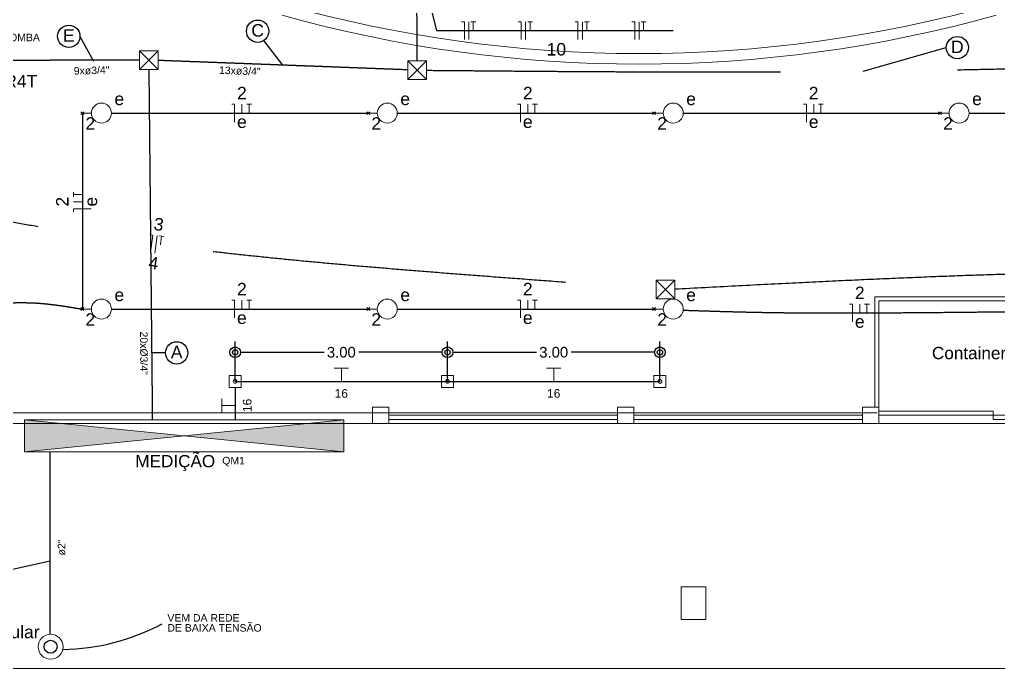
# Model space of a CAD drawing. Header units: inches. Extents: x -3 to 923, y -103 to 154.
# Drawn here: x 21.34 to 35.16, y 27.94 to 37.11 of the extents above; entities that cross this region are included whole.
import ezdxf
from ezdxf.enums import TextEntityAlignment as Align

# ---------------------------------------------------------------- set-up
doc = ezdxf.new("R2010")
doc.units = ezdxf.units.IN
doc.header["$LTSCALE"] = 10
doc.header["$MEASUREMENT"] = 0
doc.linetypes.add('Dashed', pattern=[0.75, 0.5, -0.25])
doc.layers.get('DEFPOINTS').update_dxf_attribs({"color": 8})
for name, color, linetype, lineweight in [('BASE', 8, 'Continuous', 5), ('Cota', 7, 'Continuous', 25), ('DI-Fios', 3, 'Continuous', 30), ('EL-Condutos', 4, 'Continuous', 30), ('EL-Fios', 9, 'Continuous', 20), ('EL-Textos condutos', 7, 'Continuous', 20), ('EL-Textos fios', 2, 'Continuous', 30), ('EL-Textos pontos', 2, 'Continuous', 30), ('P-SIMBOL', 5, 'Continuous', 20), ('TEXTO', 2, 'Continuous', 20)]:
    doc.layers.add(name, color=color, linetype=linetype, lineweight=lineweight)
doc.styles.add('Arial', font='arial.ttf')
doc.dimstyles.new('cota', dxfattribs={"dimtxt": 0.15, "dimasz": 0.15, "dimexe": 0.15, "dimexo": 0, "dimgap": 0.05, "dimtad": 0, "dimzin": 4, "dimdsep": 46, "dimtxsty": 'Arial', "dimblk": 'OBLIQUE', "dimcen": 0, "dimdle": 0.15, "dimclrd": 256, "dimclre": 256, "dimclrt": 4, "dimadec": 0, "dimazin": 1, "dimtfac": 1, "dimtix": 1, "dimtofl": 0, "dimtmove": 0, "dimatfit": 3, "dimfxl": 0, "dimtolj": 1, "dimtzin": 0, "dimlwd": -1, "dimarcsym": 0})

# ---------------------------------------------------------------- blocks, each defined once
blk = doc.blocks.new('_Origin2')
at = {"color": 0, "linetype": 'ByBlock', "lineweight": -2}
blk.add_line((-0.5, 0), (-1, 0), dxfattribs=at)
for radius in [0.5, 0.25]:
    blk.add_circle((0, 0), radius, dxfattribs=at)
blk = doc.blocks.new('*D56')
at = {"layer": 'Cota', "lineweight": -2, "transparency": 16777216}
for p, q in [((24.382, 31.997), (24.382, 32.558)), ((27.382, 31.997), (27.382, 32.558))]:
    blk.add_line(p, q, dxfattribs=at)
at = {"layer": 'Cota', "transparency": 16777216}
for p, q in [((24.532, 32.408), (25.638, 32.408)), ((27.232, 32.408), (26.127, 32.408))]:
    blk.add_line(p, q, dxfattribs=at)
at = {"layer": 'DEFPOINTS', "color": 0, "transparency": 16777216}
for p in [(27.382, 32.408), (24.382, 31.997), (27.382, 31.997)]:
    blk.add_point(p, dxfattribs=at)
at = {"layer": 'Cota', "transparency": 16777216, "xscale": 0.15, "yscale": 0.15, "zscale": 0.15, "rotation": 180}
blk.add_blockref('_Origin2', (24.382, 32.408), dxfattribs=at)
at = {"layer": 'Cota', "transparency": 16777216, "xscale": 0.15, "yscale": 0.15, "zscale": 0.15}
blk.add_blockref('_Origin2', (27.382, 32.408), dxfattribs=at)
at = {"layer": 'Cota', "color": 7, "transparency": 16777216, "insert": (25.882, 32.408), "char_height": 0.15, "attachment_point": 5, "style": 'Arial'}
blk.add_mtext('\\A1;3.00', dxfattribs=at)
blk = doc.blocks.new('*D57')
at = {"layer": 'Cota', "lineweight": -2, "transparency": 16777216}
for p, q in [((27.382, 31.997), (27.382, 32.558)), ((30.382, 31.997), (30.382, 32.558))]:
    blk.add_line(p, q, dxfattribs=at)
at = {"layer": 'Cota', "transparency": 16777216}
for p, q in [((27.532, 32.408), (28.638, 32.408)), ((30.232, 32.408), (29.127, 32.408))]:
    blk.add_line(p, q, dxfattribs=at)
at = {"layer": 'DEFPOINTS', "color": 0, "transparency": 16777216}
for p in [(30.382, 32.408), (27.382, 31.997, -14.831), (30.382, 31.997, -14.831)]:
    blk.add_point(p, dxfattribs=at)
at = {"layer": 'Cota', "transparency": 16777216, "xscale": 0.15, "yscale": 0.15, "zscale": 0.15, "rotation": 180}
blk.add_blockref('_Origin2', (27.382, 32.408), dxfattribs=at)
at = {"layer": 'Cota', "transparency": 16777216, "xscale": 0.15, "yscale": 0.15, "zscale": 0.15}
blk.add_blockref('_Origin2', (30.382, 32.408), dxfattribs=at)
at = {"layer": 'Cota', "color": 7, "transparency": 16777216, "insert": (28.882, 32.408), "char_height": 0.15, "attachment_point": 5, "style": 'Arial'}
blk.add_mtext('\\A1;3.00', dxfattribs=at)

msp = doc.modelspace()

# ---------------------------------------------------------------- hatches: boundary and pattern name
at = {"layer": 'P-SIMBOL'}
h = msp.add_hatch(color=256, dxfattribs=at)
h.paths.add_polyline_path([(25.4163, 31.4023), (25.9174, 31.4023), (25.9174, 31.4523)])
h.paths.add_polyline_path([(21.4074, 31.4523), (21.4074, 31.4023), (21.9086, 31.4023)])
h = msp.add_hatch(color=256, dxfattribs=at)
h.paths.add_polyline_path([(23.6624, 31.2273), (25.9174, 31.0023), (25.9174, 31.4023), (25.4163, 31.4023)])
h.paths.add_polyline_path([(21.9086, 31.4023), (21.4074, 31.4023), (21.4074, 31.0023), (23.6624, 31.2273)])

# ---------------------------------------------------------------- linework, layer by layer
at = {"layer": 'BASE'}
for p, q in [((33.4508, 31.5523), (20.2055, 31.5523)), ((33.4508, 31.4023), (16.4898, 31.4023)), ((18.7973, 31.4023), (43.8578, 31.4023)), ((44.0078, 27.9408), (16.3168, 27.9408))]:
    msp.add_line(p, q, dxfattribs=at)
for points in [[(36.7618, 33.1908), (33.4158, 33.1908), (33.4158, 31.6328), (33.4738, 31.6328), (33.4738, 33.1328), (36.7043, 33.1328), (36.7043, 31.6328), (36.7618, 31.6328), (36.7618, 33.1908)], [(29.7813, 31.5178), (26.5508, 31.5178)], [(26.5508, 31.4598), (29.7813, 31.4598)], [(33.2428, 31.5178), (30.0123, 31.5178)], [(30.0123, 31.4598), (33.2428, 31.4598)]]:
    msp.add_lwpolyline(points, dxfattribs=at)
for points in [[(26.5508, 31.4023), (26.5508, 31.6328), (26.3203, 31.6328), (26.3203, 31.4023), (26.5508, 31.4023), (26.5508, 31.4023)], [(30.0123, 31.4023), (30.0123, 31.6328), (29.7813, 31.6328), (29.7813, 31.4023), (30.0123, 31.4023), (30.0123, 31.4023)], [(33.4738, 31.4023), (33.4738, 31.6328), (33.2428, 31.6328), (33.2428, 31.4023), (33.4738, 31.4023), (33.4738, 31.4023)], [(33.4738, 31.5178), (35.0888, 31.5178), (35.0888, 31.5753), (33.4738, 31.5753), (33.4738, 31.5178)], [(36.7043, 31.4598), (35.0888, 31.4598), (35.0888, 31.5178), (36.7043, 31.5178), (36.7043, 31.4598)], [(30.6818, 28.6328), (31.0283, 28.6328), (31.0283, 29.0948), (30.6818, 29.0948), (30.6818, 28.6328)]]:
    msp.add_lwpolyline(points, close=True, dxfattribs=at)
for radius, start, end in [(18.558, 254.235, 285.765), (18.708, 254.364, 285.636)]:
    msp.add_arc((30.0873, 55.1868), radius, start, end, dxfattribs=at)
at = {"layer": 'DI-Fios'}
for points in [[(22.386, 36.516), (22.1906, 36.873)], [(23.3984, 32.3999), (23.2031, 32.3999)]]:
    msp.add_lwpolyline(points, dxfattribs=at)
for centre, radius in [((24.6996, 36.9452), 0.1577), ((22.0329, 36.873), 0.1577), ((34.5829, 36.7131), 0.1577), ((23.5561, 32.3999), 0.1577), ((21.7754, 28.2475), 0.0913)]:
    msp.add_circle(centre, radius, dxfattribs=at)
at = {"layer": 'EL-Condutos', "linetype": 'Dashed'}
for p, q in [((24.3823, 31.9969, -14.831), (27.3823, 31.9969, -14.831)), ((27.3823, 31.9969, -14.831), (30.3823, 31.9969, -14.831)), ((24.3823, 31.9119, -14.831), (24.3823, 31.4523, -1.4553)), ((21.7679, 28.4228), (21.7679, 31.0023))]:
    msp.add_line(p, q, dxfattribs=at)
at = {"layer": 'EL-Condutos'}
msp.add_arc((21.9124, 31.2527), 3.0423, 270.65084, 298.22788, dxfattribs=at)
at = {"layer": 'EL-Condutos', "linetype": 'Dashed'}
for points in [[(26.9515, 36.5245), (26.9513, 36.6686), (26.9512, 36.8037), (26.9511, 36.9305), (26.951, 37.0497), (26.9509, 37.1619), (26.9508, 37.2677), (26.9507, 37.3679), (26.9507, 37.4631), (26.9506, 37.5539), (26.9505, 37.6411), (26.9504, 37.7252), (26.9504, 37.807), (26.9503, 37.8871), (26.9502, 37.9661), (26.9502, 38.0448), (26.9501, 38.1238), (26.95, 38.2037), (26.9499, 38.2852), (26.9499, 38.3689), (26.9498, 38.4556), (26.9497, 38.5459), (26.9496, 38.6404), (26.9495, 38.7398), (26.9495, 38.8448), (26.9494, 38.9561), (26.9493, 39.0742), (26.9492, 39.1999), (26.949, 39.3338), (26.9489, 39.4765), (26.9488, 39.6288)], [(27.0844, 36.3926), (27.3324, 36.3907), (27.607, 36.3884), (27.907, 36.3858), (28.231, 36.3831), (28.5778, 36.3803), (28.9459, 36.3777), (29.334, 36.3752), (29.7408, 36.3731), (30.165, 36.3715), (30.6053, 36.3704), (31.0603, 36.3702), (31.5287, 36.3707), (32.0091, 36.3723), (32.5002, 36.375), (33.0008, 36.3789), (33.5094, 36.3842), (34.0247, 36.391), (34.5454, 36.3994), (35.0702, 36.4096), (35.5978, 36.4217), (36.1267, 36.4358), (36.6558, 36.452), (37.1836, 36.4705), (37.7088, 36.4914), (38.2301, 36.5149), (38.7461, 36.5409), (39.2556, 36.5698), (39.7572, 36.6016), (40.2495, 36.6364), (40.7313, 36.6744)], [(23.0284, 36.5364), (22.8648, 36.536), (22.7113, 36.5356), (22.567, 36.5353), (22.4313, 36.5349), (22.3034, 36.5346), (22.1827, 36.5343), (22.0683, 36.534), (21.9596, 36.5337), (21.856, 36.5335), (21.7566, 36.5332), (21.6607, 36.533), (21.5678, 36.5328), (21.4769, 36.5325), (21.3875, 36.5323), (21.2988, 36.5321), (21.2101, 36.5319), (21.1206, 36.5317), (21.0298, 36.5314), (20.9368, 36.5312), (20.841, 36.531), (20.7416, 36.5307), (20.6379, 36.5304), (20.5292, 36.5302), (20.4149, 36.5299), (20.2941, 36.5296), (20.1662, 36.5293), (20.0305, 36.5289), (19.8862, 36.5286), (19.7327, 36.5282), (19.5692, 36.5278)], [(26.822, 36.3983), (26.6549, 36.4046), (26.4981, 36.4106), (26.3507, 36.4161), (26.2121, 36.4214), (26.0815, 36.4263), (25.9582, 36.431), (25.8415, 36.4354), (25.7306, 36.4396), (25.6249, 36.4436), (25.5235, 36.4474), (25.4257, 36.4511), (25.3309, 36.4547), (25.2383, 36.4582), (25.1471, 36.4617), (25.0566, 36.4651), (24.9662, 36.4685), (24.875, 36.472), (24.7824, 36.4755), (24.6875, 36.479), (24.5898, 36.4827), (24.4884, 36.4866), (24.3826, 36.4906), (24.2718, 36.4948), (24.155, 36.4992), (24.0318, 36.5038), (23.9012, 36.5088), (23.7626, 36.514), (23.6152, 36.5196), (23.4583, 36.5255), (23.2913, 36.5318)], [(22.2239, 35.7866), (22.2239, 35.6527), (22.2239, 35.5274), (22.2239, 35.41), (22.2239, 35.3001), (22.2239, 35.1969), (22.2239, 35.0999), (22.2239, 35.0084), (22.2239, 34.9218), (22.2239, 34.8396), (22.2239, 34.761), (22.2239, 34.6855), (22.2239, 34.6125), (22.2239, 34.5413), (22.2239, 34.4714), (22.2239, 34.402), (22.2239, 34.3327), (22.2239, 34.2628), (22.2239, 34.1916), (22.2239, 34.1185), (22.2239, 34.0431), (22.2239, 33.9645), (22.2239, 33.8822), (22.2239, 33.7957), (22.2239, 33.7042), (22.2239, 33.6072), (22.2239, 33.504), (22.2239, 33.394), (22.2239, 33.2767), (22.2239, 33.1513), (22.2239, 33.0174)], [(22.6372, 35.7866), (22.794, 35.7866), (22.9417, 35.7866), (23.081, 35.7866), (23.2126, 35.7866), (23.3371, 35.7866), (23.4554, 35.7866), (23.5681, 35.7866), (23.6759, 35.7866), (23.7795, 35.7866), (23.8798, 35.7866), (23.9773, 35.7866), (24.0728, 35.7866), (24.167, 35.7866), (24.2606, 35.7866), (24.3543, 35.7866), (24.4489, 35.7866), (24.5451, 35.7866), (24.6435, 35.7866), (24.745, 35.7866), (24.8501, 35.7866), (24.9596, 35.7866), (25.0743, 35.7866), (25.1949, 35.7866), (25.3219, 35.7866), (25.4563, 35.7866), (25.5987, 35.7866), (25.7497, 35.7866), (25.9102, 35.7866), (26.0808, 35.7866), (26.2622, 35.7866)], [(26.6755, 35.7866), (26.8323, 35.7866), (26.98, 35.7866), (27.1193, 35.7866), (27.2509, 35.7866), (27.3754, 35.7866), (27.4937, 35.7866), (27.6064, 35.7866), (27.7142, 35.7866), (27.8178, 35.7866), (27.9181, 35.7866), (28.0156, 35.7866), (28.1111, 35.7866), (28.2053, 35.7866), (28.2989, 35.7866), (28.3926, 35.7866), (28.4872, 35.7866), (28.5834, 35.7866), (28.6818, 35.7866), (28.7833, 35.7866), (28.8884, 35.7866), (28.9979, 35.7866), (29.1126, 35.7866), (29.2332, 35.7866), (29.3602, 35.7866), (29.4946, 35.7866), (29.637, 35.7866), (29.788, 35.7866), (29.9485, 35.7866), (30.1191, 35.7866), (30.3005, 35.7866)], [(30.7138, 35.7866), (30.8706, 35.7866), (31.0183, 35.7866), (31.1576, 35.7866), (31.2892, 35.7866), (31.4137, 35.7866), (31.532, 35.7866), (31.6447, 35.7866), (31.7525, 35.7866), (31.8561, 35.7866), (31.9564, 35.7866), (32.0539, 35.7866), (32.1494, 35.7866), (32.2436, 35.7866), (32.3372, 35.7866), (32.4309, 35.7866), (32.5255, 35.7866), (32.6217, 35.7866), (32.7201, 35.7866), (32.8216, 35.7866), (32.9267, 35.7866), (33.0362, 35.7866), (33.1509, 35.7866), (33.2715, 35.7866), (33.3985, 35.7866), (33.5329, 35.7866), (33.6753, 35.7866), (33.8263, 35.7866), (33.9868, 35.7866), (34.1574, 35.7866), (34.3388, 35.7866)], [(34.7521, 35.7866), (34.9089, 35.7866), (35.0566, 35.7866), (35.1959, 35.7866), (35.3275, 35.7866), (35.452, 35.7866), (35.5703, 35.7866), (35.683, 35.7866), (35.7908, 35.7866), (35.8944, 35.7866), (35.9947, 35.7866), (36.0922, 35.7866), (36.1877, 35.7866), (36.2819, 35.7866), (36.3755, 35.7866), (36.4692, 35.7866), (36.5638, 35.7866), (36.66, 35.7866), (36.7584, 35.7866), (36.8599, 35.7866), (36.965, 35.7866), (37.0745, 35.7866), (37.1892, 35.7866), (37.3098, 35.7866), (37.4368, 35.7866), (37.5712, 35.7866), (37.7136, 35.7866), (37.8646, 35.7866), (38.0251, 35.7866), (38.1957, 35.7866), (38.3771, 35.7866)], [(16.7241, 35.2981), (17.2389, 35.1605), (17.7353, 35.0313), (18.2149, 34.9099), (18.6793, 34.7961), (19.1299, 34.6895), (19.5685, 34.5897), (19.9964, 34.4964), (20.4153, 34.4091), (20.8266, 34.3276), (21.232, 34.2514), (21.6329, 34.1802), (22.031, 34.1137), (22.4277, 34.0515), (22.8246, 33.9931), (23.2232, 33.9384), (23.6252, 33.8868), (24.0319, 33.838), (24.4451, 33.7917), (24.8661, 33.7475), (25.2967, 33.705), (25.7382, 33.664), (26.1923, 33.6239), (26.6604, 33.5845), (27.1442, 33.5453), (27.6452, 33.5061), (28.1649, 33.4664), (28.7049, 33.426), (29.2667, 33.3843), (29.8518, 33.3412), (30.4619, 33.2961)], [(30.5908, 33.303), (31.4502, 33.3481), (32.2544, 33.3888), (33.0055, 33.425), (33.7054, 33.4564), (34.356, 33.4828), (34.9592, 33.5042), (35.5169, 33.5203), (36.0309, 33.531), (36.5034, 33.5361), (36.936, 33.5353), (37.3308, 33.5286), (37.6897, 33.5157), (38.0146, 33.4965), (38.3073, 33.4708), (38.5699, 33.4384), (38.8042, 33.3991), (39.012, 33.3528), (39.1955, 33.2994), (39.3564, 33.2385), (39.4966, 33.17), (39.6181, 33.0939), (39.7228, 33.0098), (39.8126, 32.9176), (39.8894, 32.8172), (39.9552, 32.7083), (40.0117, 32.5908), (40.061, 32.4645), (40.105, 32.3293), (40.1455, 32.1849), (40.1846, 32.0311)], [(17.6953, 32.5908), (18.0307, 32.6499), (18.3452, 32.7048), (18.6395, 32.7556), (18.9147, 32.8024), (19.1715, 32.8454), (19.4109, 32.8847), (19.6338, 32.9203), (19.841, 32.9525), (20.0334, 32.9812), (20.2119, 33.0068), (20.3773, 33.0291), (20.5307, 33.0485), (20.6728, 33.065), (20.8045, 33.0787), (20.9268, 33.0897), (21.0405, 33.0982), (21.1464, 33.1043), (21.2455, 33.1081), (21.3387, 33.1097), (21.4268, 33.1092), (21.5107, 33.1068), (21.5914, 33.1026), (21.6696, 33.0966), (21.7463, 33.0891), (21.8224, 33.0801), (21.8987, 33.0698), (21.9761, 33.0582), (22.0555, 33.0456), (22.1378, 33.0319), (22.2239, 33.0174)], [(22.6372, 33.0174), (22.794, 33.0174), (22.9417, 33.0174), (23.081, 33.0174), (23.2126, 33.0174), (23.3371, 33.0174), (23.4554, 33.0174), (23.5681, 33.0174), (23.6759, 33.0174), (23.7795, 33.0174), (23.8798, 33.0174), (23.9773, 33.0174), (24.0728, 33.0174), (24.167, 33.0174), (24.2606, 33.0174), (24.3543, 33.0174), (24.4489, 33.0174), (24.5451, 33.0174), (24.6435, 33.0174), (24.745, 33.0174), (24.8501, 33.0174), (24.9596, 33.0174), (25.0743, 33.0174), (25.1949, 33.0174), (25.3219, 33.0174), (25.4563, 33.0174), (25.5987, 33.0174), (25.7497, 33.0174), (25.9102, 33.0174), (26.0808, 33.0174), (26.2622, 33.0174)], [(26.6755, 33.0174), (26.8323, 33.0174), (26.98, 33.0174), (27.1193, 33.0174), (27.2509, 33.0174), (27.3754, 33.0174), (27.4937, 33.0174), (27.6064, 33.0174), (27.7142, 33.0174), (27.8178, 33.0174), (27.9181, 33.0174), (28.0156, 33.0174), (28.1111, 33.0174), (28.2053, 33.0174), (28.2989, 33.0174), (28.3926, 33.0174), (28.4872, 33.0174), (28.5834, 33.0174), (28.6818, 33.0174), (28.7833, 33.0174), (28.8884, 33.0174), (28.9979, 33.0174), (29.1126, 33.0174), (29.2332, 33.0174), (29.3602, 33.0174), (29.4946, 33.0174), (29.637, 33.0174), (29.788, 33.0174), (29.9485, 33.0174), (30.1191, 33.0174), (30.3005, 33.0174)], [(30.7077, 33.0034), (30.8729, 32.9979), (31.0309, 32.9928), (31.183, 32.9882), (31.3309, 32.9839), (31.4758, 32.98), (31.6192, 32.9766), (31.7627, 32.9735), (31.9075, 32.9709), (32.0553, 32.9687), (32.2073, 32.9669), (32.3651, 32.9655), (32.5301, 32.9645), (32.7037, 32.964), (32.8875, 32.9638), (33.0827, 32.9641), (33.291, 32.9647), (33.5136, 32.9658), (33.7522, 32.9673), (34.008, 32.9692), (34.2826, 32.9715), (34.5773, 32.9743), (34.8937, 32.9774), (35.2332, 32.981), (35.5972, 32.9849), (35.9872, 32.9893), (36.4046, 32.9941), (36.8508, 32.9993), (37.3274, 33.0049), (37.8357, 33.011), (38.3771, 33.0174)]]:
    msp.add_spline(points, degree=3, dxfattribs=at)
for points, knots in [([(23.163, 36.4018), (23.1638, 36.3231), (23.1653, 36.1706), (23.1676, 35.9491), (23.1696, 35.7415), (23.1716, 35.5469), (23.1734, 35.364), (23.1751, 35.1917), (23.1768, 35.0291), (23.1783, 34.8749), (23.1798, 34.7281), (23.1812, 34.5876), (23.1826, 34.4523), (23.1839, 34.3211), (23.1852, 34.1929), (23.1864, 34.0666), (23.1877, 33.941), (23.1889, 33.8152), (23.1902, 33.688), (23.1915, 33.5583), (23.1929, 33.425), (23.1942, 33.287), (23.1957, 33.1432), (23.1972, 32.9925), (23.1988, 32.8339), (23.2005, 32.6662), (23.2022, 32.4883), (23.2041, 32.2991), (23.2062, 32.0976), (23.2083, 31.8826), (23.2105, 31.666), (23.212, 31.5209), (23.2126, 31.4523)], [0, 0, 0, 0, 0.2362215, 0.4573778, 0.6645663, 0.8588844, 1.0414294, 1.2132988, 1.3755899, 1.5294001, 1.6758267, 1.8159672, 1.9509189, 2.0817792, 2.2096454, 2.335615, 2.4607853, 2.5862537, 2.7131175, 2.8424742, 2.9754212, 3.1130557, 3.2564752, 3.406777, 3.5650586, 3.7324173, 3.9099504, 4.0987554, 4.2999296, 4.5145705, 4.7437753, 4.9497395, 4.9497395, 4.9497395, 4.9497395]), ([(16.7219, 35.2567), (16.8246, 35.1959), (17.0233, 35.0783), (17.3121, 34.9073), (17.5829, 34.747), (17.8369, 34.5965), (18.0757, 34.4551), (18.3007, 34.322), (18.5132, 34.1961), (18.7147, 34.0768), (18.9066, 33.9632), (19.0903, 33.8544), (19.2672, 33.7497), (19.4388, 33.6481), (19.6064, 33.5489), (19.7714, 33.4511), (19.9353, 33.3541), (20.0996, 33.2569), (20.2655, 33.1586), (20.4345, 33.0585), (20.6081, 32.9558), (20.7876, 32.8495), (20.9744, 32.7389), (21.17, 32.623), (21.3758, 32.5012), (21.5932, 32.3725), (21.8236, 32.2361), (22.0684, 32.0911), (22.3291, 31.9368), (22.607, 31.7722), (22.8817, 31.6096), (23.0638, 31.5017), (23.1473, 31.4523)], [0, 0, 0, 0, 0.3577725, 0.6928817, 1.0069702, 1.3016805, 1.5786552, 1.839537, 2.0859684, 2.3195921, 2.5420506, 2.7549865, 2.9600425, 3.158861, 3.3530848, 3.5443564, 3.7343184, 3.9246135, 4.1168841, 4.3127729, 4.5139226, 4.7219756, 4.9385746, 5.1653622, 5.403981, 5.6560736, 5.9232825, 6.2072504, 6.5096199, 6.8320336, 7.176134, 7.4672118, 7.4672118, 7.4672118, 7.4672118])]:
    msp.add_open_spline(points, degree=3, knots=knots, dxfattribs=at)
at = {"layer": 'EL-Fios', "color": 5}
for p, q in [((27.5799, 37.0783), (27.6216, 37.0783)), ((27.6216, 36.8283), (27.6216, 37.0783)), ((27.6841, 36.8283), (27.6841, 37.0783)), ((27.7133, 37.0783), (27.7799, 37.0783)), ((27.7466, 36.9533), (27.7466, 37.0783)), ((28.3815, 37.0783), (28.4232, 37.0783)), ((28.4232, 36.8283), (28.4232, 37.0783)), ((28.4857, 36.8283), (28.4857, 37.0783)), ((28.5148, 37.0783), (28.5815, 37.0783)), ((28.5482, 36.9533), (28.5482, 37.0783)), ((29.1831, 37.0783), (29.2247, 37.0783)), ((29.2247, 36.8283), (29.2247, 37.0783)), ((29.2872, 36.8283), (29.2872, 37.0783)), ((29.3164, 37.0783), (29.3831, 37.0783)), ((29.3497, 36.9533), (29.3497, 37.0783)), ((29.9846, 37.0783), (30.0263, 37.0783)), ((30.0263, 36.8283), (30.0263, 37.0783)), ((30.0888, 36.8283), (30.0888, 37.0783)), ((30.1179, 37.0783), (30.1846, 37.0783)), ((30.1513, 36.9533), (30.1513, 37.0783)), ((24.3338, 35.9116), (24.3754, 35.9116)), ((24.3754, 35.6616), (24.3754, 35.9116)), ((24.4773, 35.7866), (24.4773, 35.9116)), ((24.5458, 35.9116), (24.6125, 35.9116)), ((24.5791, 35.7866), (24.5791, 35.9116)), ((28.3721, 35.9116), (28.4137, 35.9116)), ((28.4137, 35.6616), (28.4137, 35.9116)), ((28.5156, 35.7866), (28.5156, 35.9116)), ((28.5841, 35.9116), (28.6508, 35.9116)), ((28.6174, 35.7866), (28.6174, 35.9116)), ((32.4104, 35.9116), (32.452, 35.9116)), ((32.452, 35.6616), (32.452, 35.9116)), ((32.5539, 35.7866), (32.5539, 35.9116)), ((32.6224, 35.9116), (32.6891, 35.9116)), ((32.6557, 35.7866), (32.6557, 35.9116)), ((22.0989, 34.6036), (22.0989, 34.6703)), ((22.2239, 34.637), (22.0989, 34.637)), ((22.2239, 34.5351), (22.0989, 34.5351)), ((22.3489, 34.4333), (22.0989, 34.4333)), ((22.0989, 34.3916), (22.0989, 34.4333)), ((23.1791, 34.0704), (23.2204, 34.0648)), ((23.1872, 33.817), (23.2204, 34.0648)), ((23.2491, 33.8087), (23.2824, 34.0565)), ((23.3113, 34.0526), (23.3773, 34.0438)), ((23.3277, 33.9243), (23.3443, 34.0482)), ((24.3338, 33.1424), (24.3754, 33.1424)), ((24.3754, 32.8924), (24.3754, 33.1424)), ((24.4773, 33.0174), (24.4773, 33.1424)), ((24.5458, 33.1424), (24.6125, 33.1424)), ((24.5791, 33.0174), (24.5791, 33.1424)), ((28.3721, 33.1424), (28.4137, 33.1424)), ((28.4137, 32.8924), (28.4137, 33.1424)), ((28.5156, 33.0174), (28.5156, 33.1424)), ((28.5841, 33.1424), (28.6508, 33.1424)), ((28.6174, 33.0174), (28.6174, 33.1424)), ((33.0615, 33.089), (33.1032, 33.089)), ((33.1032, 32.839), (33.1032, 33.089)), ((33.205, 32.964), (33.205, 33.089)), ((33.2735, 33.089), (33.3402, 33.089)), ((33.3069, 32.964), (33.3069, 33.089))]:
    msp.add_line(p, q, dxfattribs=at)
at = {"layer": 'EL-Fios'}
for p, q in [((25.7822, 32.1844, -14.831), (25.9823, 32.1844, -14.831)), ((25.8823, 31.9969, -14.831), (25.8823, 32.1844, -14.831)), ((28.7822, 32.1844, -14.831), (28.9823, 32.1844, -14.831)), ((28.8823, 31.9969, -14.831), (28.8823, 32.1844, -14.831)), ((24.1948, 31.557, -7.4155), (24.1948, 31.7571, -7.4155)), ((24.3823, 31.6571, -7.4155), (24.1948, 31.6571, -7.4155))]:
    msp.add_line(p, q, dxfattribs=at)
at = {"layer": 'EL-Textos fios', "color": 3}
for p, q in [((26.9501, 38.0515), (27.2251, 36.9533)), ((27.2251, 36.9533), (30.5671, 36.9533)), ((25.0566, 36.4651), (24.7872, 36.8141)), ((33.255, 36.3813), (34.4252, 36.7131)), ((20.8814, 29.2649), (21.7679, 29.4626))]:
    msp.add_line(p, q, dxfattribs=at)
at = {"layer": 'P-SIMBOL'}
for p, q in [((23.0292, 36.6692), (23.2942, 36.6692)), ((23.0292, 36.6692), (23.0292, 36.4042)), ((23.0292, 36.6692), (23.2942, 36.4042)), ((23.2942, 36.6692), (23.0292, 36.4042)), ((23.2942, 36.6692), (23.2942, 36.4042)), ((26.8191, 36.5259), (27.0841, 36.5259)), ((26.8191, 36.5259), (26.8191, 36.2609)), ((26.8191, 36.5259), (27.0841, 36.2609)), ((27.0841, 36.5259), (26.8191, 36.2609)), ((27.0841, 36.5259), (27.0841, 36.2609)), ((23.0292, 36.4042), (23.2942, 36.4042)), ((26.8191, 36.2609), (27.0841, 36.2609)), ((22.2029, 35.8077), (22.245, 35.7657)), ((22.203, 35.7655), (22.2448, 35.8078)), ((22.3524, 35.7871), (22.2239, 35.7866)), ((26.2412, 35.8077), (26.2833, 35.7657)), ((26.2413, 35.7655), (26.2832, 35.8078)), ((26.3907, 35.7871), (26.2622, 35.7866)), ((30.2795, 35.8077), (30.3216, 35.7657)), ((30.2796, 35.7655), (30.3215, 35.8078)), ((30.429, 35.7871), (30.3005, 35.7866)), ((34.3178, 35.8077), (34.3599, 35.7657)), ((34.3179, 35.7655), (34.3597, 35.8078)), ((34.4673, 35.7871), (34.3388, 35.7866)), ((30.3294, 33.4286), (30.5944, 33.4286)), ((30.3294, 33.4286), (30.3294, 33.1636)), ((30.3294, 33.4286), (30.5944, 33.1636)), ((30.5944, 33.4286), (30.3294, 33.1636)), ((30.5944, 33.4286), (30.5944, 33.1636)), ((30.3294, 33.1636), (30.5944, 33.1636)), ((22.2029, 33.0384), (22.245, 32.9964)), ((22.203, 32.9963), (22.2448, 33.0386)), ((22.3524, 33.0179), (22.2239, 33.0174)), ((26.2412, 33.0384), (26.2833, 32.9964)), ((26.2413, 32.9963), (26.2832, 33.0386)), ((26.3907, 33.0179), (26.2622, 33.0174)), ((30.2795, 33.0384), (30.3216, 32.9964)), ((30.2796, 32.9963), (30.3215, 33.0386)), ((30.429, 33.0179), (30.3005, 33.0174)), ((24.4673, 32.0819, -14.831), (24.2973, 32.0819, -14.831)), ((24.2973, 32.0819, -14.831), (24.2973, 31.9119, -14.831)), ((24.4673, 31.9119, -14.831), (24.4673, 32.0819, -14.831)), ((27.4673, 32.0819, -14.831), (27.2973, 32.0819, -14.831)), ((27.2973, 32.0819, -14.831), (27.2973, 31.9119, -14.831)), ((27.4673, 31.9119, -14.831), (27.4673, 32.0819, -14.831)), ((30.4673, 32.0819, -14.831), (30.2973, 32.0819, -14.831)), ((30.2973, 32.0819, -14.831), (30.2973, 31.9119, -14.831)), ((30.4673, 31.9119, -14.831), (30.4673, 32.0819, -14.831)), ((24.2973, 31.9119, -14.831), (24.4673, 31.9119, -14.831)), ((27.2973, 31.9119, -14.831), (27.4673, 31.9119, -14.831)), ((30.2973, 31.9119, -14.831), (30.4673, 31.9119, -14.831)), ((21.4074, 31.4523), (21.4074, 31.0023)), ((25.9174, 31.4523), (21.4074, 31.4523)), ((21.4074, 31.4523), (25.9174, 31.0023)), ((21.4074, 31.0023), (25.9174, 31.4523)), ((25.9174, 31.0023), (25.9174, 31.4523)), ((21.4074, 31.0023), (25.9174, 31.0023))]:
    msp.add_line(p, q, dxfattribs=at)
for centre, radius in [((22.4934, 35.7876), 0.1412), ((26.5317, 35.7876), 0.1412), ((30.57, 35.7876), 0.1412), ((34.6083, 35.7876), 0.1412), ((22.4934, 33.0184), 0.1412), ((26.5317, 33.0184), 0.1412), ((30.57, 33.0184), 0.1412), ((24.3823, 31.9969, -14.831), 0.0272), ((27.3823, 31.9969, -14.831), 0.0272), ((30.3823, 31.9969, -14.831), 0.0272), ((21.7754, 28.2475), 0.1755)]:
    msp.add_circle(centre, radius, dxfattribs=at)

# ---------------------------------------------------------------- texts
at = {"layer": 'EL-Textos condutos', "color": 2, "char_height": 0.1059, "width": 0.247748, "attachment_point": 8, "line_spacing_factor": 0.798, "style": 'Arial'}
for s, insert, rotation in [('9xø3/4"', (22.3562, 36.3351), 1.688), ('13xø3/4"', (24.4461, 36.3292), 357.834), ('20x%%C3/4"', (23.0367, 32.3944), 270.169), ('ø2"', (21.9858, 29.6487), 88.63873)]:
    msp.add_mtext(s, dxfattribs=dict(at, insert=insert, rotation=rotation))
at = {"layer": 'EL-Textos fios', "color": 3, "char_height": 0.1765, "attachment_point": 8, "line_spacing_factor": 0.798, "style": 'Arial'}
for s, insert, width in [('10', (28.9192, 36.599), 0.301744), ('2', (24.4773, 35.982), 0.150872), ('2', (28.5158, 35.982), 0.150872), ('2', (32.5538, 35.982), 0.150872), ('e', (24.4773, 35.575), 0.150872), ('e', (28.5158, 35.575), 0.150872), ('e', (32.5538, 35.575), 0.150872), ('2', (24.4773, 33.213), 0.150872), ('2', (28.5158, 33.213), 0.150872), ('2', (33.2048, 33.1595), 0.150872), ('e', (24.4773, 32.8055), 0.150872), ('e', (28.5158, 32.8055), 0.150872), ('e', (33.2048, 32.752), 0.150872), ('Poste de concreto circular\\P9/150 m/kgf', (20.1945, 28.0796), 4.049579)]:
    msp.add_mtext(s, dxfattribs=dict(at, insert=insert, width=width))
at = {"layer": 'EL-Textos fios', "color": 3, "char_height": 0.1765, "width": 0.150872, "attachment_point": 8, "line_spacing_factor": 0.798, "style": 'Arial'}
for s, insert, rotation in [('2', (22.0285, 34.5353), 90), ('e', (22.4355, 34.5353), 90), ('3', (23.2915, 34.1265), 352.363), ('4', (23.2185, 33.5815), 352.363)]:
    msp.add_mtext(s, dxfattribs=dict(at, insert=insert, rotation=rotation))
at = {"layer": 'EL-Textos fios', "char_height": 0.12179, "width": 0.121785, "attachment_point": 8, "line_spacing_factor": 0.798, "style": 'Arial'}
for insert in [(25.8818, 31.7642, -14.831), (28.8818, 31.7642, -14.831)]:
    msp.add_mtext('16', dxfattribs=dict(at, insert=insert))
at = {"layer": 'EL-Textos fios', "insert": (24.615, 31.6566, -7.4155), "char_height": 0.12179, "width": 0.121785, "attachment_point": 8, "rotation": 90, "line_spacing_factor": 0.798, "style": 'Arial'}
msp.add_mtext('16', dxfattribs=at)
at = {"layer": 'EL-Textos pontos', "color": 2, "line_spacing_factor": 0.798, "style": 'Arial'}
for s, insert, char_height, width, attachment_point in [('QDBOMBA', (20.8688, 36.7737), 0.1059, 0.832179, 7), ('BR4T', (21.2718, 36.15), 0.1765, 0.693483, 8), ('e', (22.7458, 35.898), 0.1765, 0.150872, 8), ('e', (26.7843, 35.898), 0.1765, 0.150872, 8), ('e', (30.8223, 35.898), 0.1765, 0.150872, 8), ('e', (34.8608, 35.898), 0.1765, 0.150872, 8), ('2', (22.3363, 35.5525), 0.1765, 0.150872, 8), ('2', (26.3748, 35.5525), 0.1765, 0.150872, 8), ('2', (30.4128, 35.5525), 0.1765, 0.150872, 8), ('2', (34.4513, 35.5525), 0.1765, 0.150872, 8), ('e', (22.7458, 33.1285), 0.1765, 0.150872, 8), ('e', (26.7843, 33.1285), 0.1765, 0.150872, 8), ('e', (30.8223, 33.1285), 0.1765, 0.150872, 8), ('2', (22.3363, 32.783), 0.1765, 0.150872, 8), ('2', (26.3748, 32.783), 0.1765, 0.150872, 8), ('2', (30.4128, 32.783), 0.1765, 0.150872, 8), ('QM1', (24.5205, 30.7956), 0.1059, 0.352565, 9), ('VEM DA REDE\\PDE BAIXA TENSÃO', (23.4251, 28.4598), 0.1059, 1.737155, 7)]:
    msp.add_mtext(s, dxfattribs=dict(at, insert=insert, char_height=char_height, width=width, attachment_point=attachment_point))
at = {"layer": 'TEXTO', "style": 'Arial'}
for s, height, p in [('E', 0.1765, (22.0333, 36.7428)), ('C', 0.1765, (24.7, 36.815)), ('D', 0.1765, (34.5833, 36.5828)), ('A', 0.1765, (23.5565, 32.2697)), ('MEDIÇÃO', 0.17307, (23.5365, 30.7315))]:
    msp.add_text(s, height=height, dxfattribs=at).set_placement(p, align=Align.BOTTOM_CENTER)
at = {"layer": 'TEXTO', "insert": (35.1718, 32.3079), "char_height": 0.17307, "width": 2.086801, "attachment_point": 8, "line_spacing_factor": 0.798, "style": 'Arial'}
msp.add_mtext('Container de Lixo', dxfattribs=at)

# ---------------------------------------------------------------- dimensions: what is measured, and where the dimension line sits
at = {"layer": 'Cota'}
for base, p1, p2, picture, middle in [((27.3823, 32.4078, -14.831), (24.3823, 31.9969, -14.831), (27.3823, 31.9969, -14.831), '*D56', (25.8823, 32.4078, -14.831)), ((30.3823, 32.4078), (27.3823, 31.9969, -14.831), (30.3823, 31.9969, -14.831), '*D57', (28.8823, 32.4078))]:
    dim = msp.add_linear_dim(base=base, p1=p1, p2=p2, dimstyle='cota', override={"dimblk1": 'Origin2', "dimblk2": 'Origin2', "dimsah": 1, "dimclrt": 7, "dimtmove": 1}, dxfattribs=at)
    dim.commit()
    dim.dimension.update_dxf_attribs({"geometry": picture, "text_midpoint": middle})

doc.saveas('drawing.dxf')
